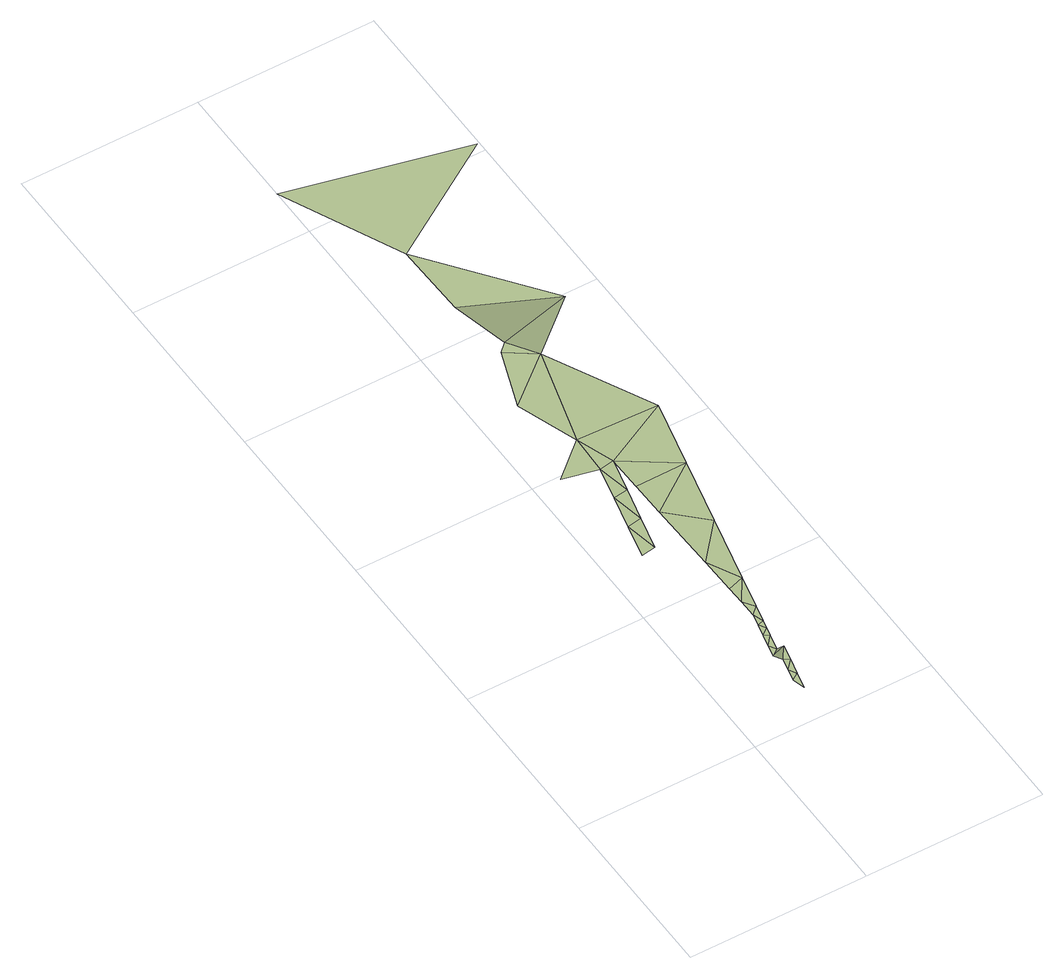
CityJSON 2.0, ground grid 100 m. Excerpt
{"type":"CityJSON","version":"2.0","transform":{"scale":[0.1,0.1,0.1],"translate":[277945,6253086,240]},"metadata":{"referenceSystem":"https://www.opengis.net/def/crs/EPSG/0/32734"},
"CityObjects":{
"terrain1":{"type":"TINRelief","geometry":[{"type":"CompositeSurface","lod":"1","boundaries":[[[0,1,2]],[[2,3,0]],[[4,3,2]],[[3,4,5]],[[5,4,6]],[[6,7,5]],[[7,6,8]],[[7,8,9]],[[8,10,9]],[[10,11,9]],[[11,10,12]],[[12,13,11]],[[13,12,14]],[[14,15,13]],[[16,17,18]],[[15,14,19]],[[19,20,15]],[[17,16,21]],[[22,20,19]],[[22,23,20]],[[21,24,17]],[[22,25,23]],[[24,21,26]],[[26,27,24]],[[28,25,22]],[[27,29,30]],[[25,28,31]],[[32,27,26]],[[32,29,27]],[[31,33,34]],[[33,31,28]],[[34,33,32]],[[29,35,36]],[[32,37,29]],[[38,36,35]],[[33,37,32]],[[29,37,35]],[[38,35,39]],[[35,40,39]],[[39,40,41]],[[40,42,41]],[[42,43,44]]]}]}
},
"vertices":[
[262,71,258],[280,2,258],[302,96,258],[278,141,258],[323,191,258],[294,211,258],[344,285,258],[326,351,137],[365,380,137],[342,421,137],[387,474,137],[358,491,137],[398,523,137],[374,561,137],[409,571,137],[390,631,137],[226,1257,137],[191,1440,137],[147,1244,137],[430,669,137],[388,733,137],[271,1452,137],[474,864,137],[385,836,137],[235,1635,137],[380,1042,137],[316,1647,137],[280,1830,137],[562,1254,137],[288,2053,137],[84,1873,137],[370,1442,137],[360,1842,137],[650,1645,137],[365,1642,137],[442,2623,137],[166,2392,137],[738,2035,137],[288,2731,137],[337,2779,137],[811,2984,3],[326,3203,3],[316,3627,3],[987,4054,3],[2,4288,3]
]}
